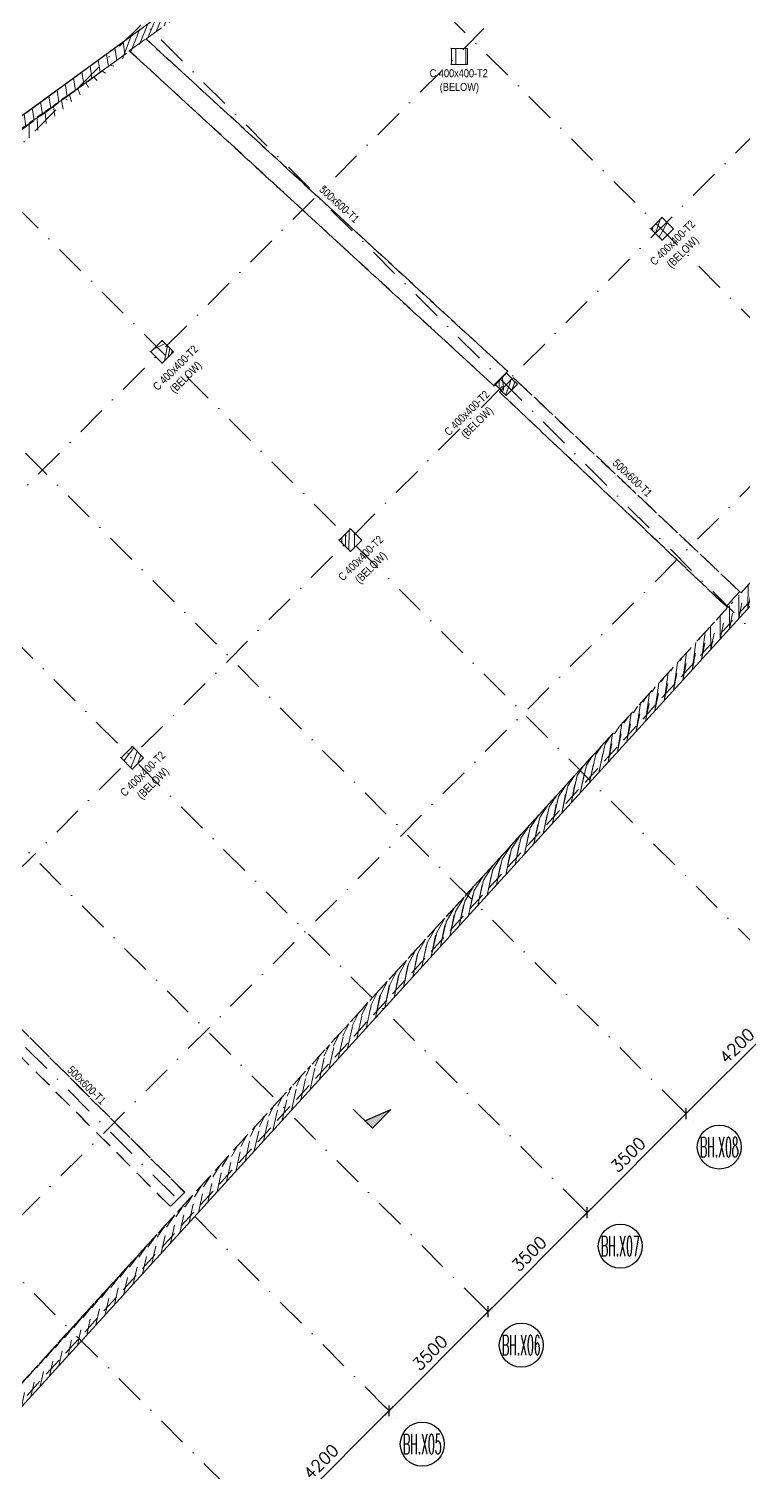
# Model space of a CAD drawing. Extents: x 660761725 to 1323371458, y 2734871439 to 5470067957.
# Drawn here: x 661322603 to 661340457, y 2735172565 to 2735208633 of the extents above; entities that cross this region are included whole.
import ezdxf
from ezdxf.enums import TextEntityAlignment as Align

# ---------------------------------------------------------------- set-up
doc = ezdxf.new("R2010")
doc.units = 0
for name, pattern in [('AXES', [1.95, 1.2, -0.25, 0.25, -0.25]), ('Hidden', [714.375, 476.25, -238.125]), ('sbp_axis_short', [10, 5, -2.5, 0, -2.5])]:
    doc.linetypes.add(name, pattern=pattern)
doc.layers.add('A-DETL', color=5, linetype='Continuous', lineweight=9, true_color=0x0000ff)
for name, color, linetype, lineweight in [('A-FLOR-PATT', 7, 'Continuous', 15), ('A-ROOF', 7, 'Continuous', 15), ('A-WALL', 7, 'Continuous', 15), ('S-BEAM', 7, 'Continuous', 15), ('S-BEAM-IDEN', 2, 'Continuous', 9), ('S-COLS-IDEN', 7, 'Continuous', 9), ('S-GRID', 7, 'Continuous', 9), ('S-GRID-IDEN', 7, 'Continuous', 13)]:
    doc.layers.add(name, color=color, linetype=linetype, lineweight=lineweight)
for name, color, linetype in [('S-AXIS', 20, 'AXES'), ('S-DIMO', 100, 'Continuous'), ('S-SCEL-INDT', 222, 'Continuous')]:
    doc.layers.add(name, color=color, linetype=linetype)
doc.styles.add('Arial Narrow_1', font='ARIALN.TTF', dxfattribs={"height": 199.9999999999998})
doc.styles.add('ROMANS', font='romans.shx')
doc.styles.add('ROMANT', font='romant')
doc.dimstyles.new('S-DIMO-100', dxfattribs={"dimscale": 100, "dimtxt": 3, "dimasz": 2, "dimexe": 1.5, "dimexo": 1.5, "dimgap": 1.5, "dimtad": 1, "dimdec": 0, "dimzin": 12, "dimdsep": 46, "dimtxsty": 'ROMANS', "dimblk": 'ARCHTICK', "dimcen": 0.09, "dimdle": 1.5, "dimclrd": 8, "dimclre": 8, "dimclrt": 4, "dimadec": 0, "dimazin": 3, "dimtfac": 1, "dimtdec": 0, "dimtix": 1, "dimtmove": 1, "dimatfit": 3, "dimfxl": 1, "dimtolj": 1, "dimtzin": 0, "dimarcsym": 0})
pattern_1 = [(74.99999999999999, (0, 0), (-153.3407249233896, 41.08752341002518), [])]

# ---------------------------------------------------------------- blocks, each defined once
blk = doc.blocks.new('_ARCHTICK')
at = {"color": 0, "linetype": 'ByBlock', "const_width": 0.15}
blk.add_lwpolyline([(-0.5, -0.5), (0.5, 0.5)], dxfattribs=at)
blk = doc.blocks.new('*D107')
at = {"layer": 'S-DIMO', "color": 8, "lineweight": -2, "transparency": 16777216}
for p, q in [((662666975.5054024, 2734535824.351418), (662663793.5986494, 2734532642.297144)), ((662666863.2801453, 2734535724.444356), (662666763.3733683, 2734535824.346501)), ((662663893.431664, 2734532754.595875), (662663793.5937319, 2734532854.429178))]:
    blk.add_line(p, q, dxfattribs=at)
at = {"layer": 'S-DIMO', "color": 8, "lineweight": -2, "transparency": 16777216, "xscale": 200, "yscale": 200, "zscale": 200}
for p, rotation in [((662666869.4418441, 2734535718.282943), 45.00132815847456), ((662663899.6622077, 2734532748.36562), 225.0013281584746)]:
    blk.add_blockref('_ARCHTICK', p, dxfattribs=dict(at, rotation=rotation))
at = {"layer": 'S-DIMO', "color": 4, "transparency": 16777216, "insert": (662665172.4150739, 2734534445.451398), "char_height": 300, "width": 199.5440968434552, "attachment_point": 5, "rotation": 45.00132815847457, "style": 'ROMANS'}
blk.add_mtext('\\A1;4200', dxfattribs=at)
blk = doc.blocks.new('*D108')
at = {"layer": 'S-DIMO', "color": 8, "lineweight": -2, "transparency": 16777216}
for p, q in [((662664005.7254373, 2734532854.434425), (662661318.7819568, 2734530167.366371)), ((662663893.431664, 2734532754.595875), (662663793.5934029, 2734532854.429507)), ((662661418.55793, 2734530279.72214), (662661318.7770395, 2734530379.498405))]:
    blk.add_line(p, q, dxfattribs=at)
at = {"layer": 'S-DIMO', "color": 8, "lineweight": -2, "transparency": 16777216, "xscale": 200, "yscale": 200, "zscale": 200}
for p, rotation in [((662663899.6618787, 2734532748.365949), 45.00132815847456), ((662661424.8455154, 2734530273.434847), 225.0013281584746)]:
    blk.add_blockref('_ARCHTICK', p, dxfattribs=dict(at, rotation=rotation))
at = {"layer": 'S-DIMO', "color": 4, "transparency": 16777216, "insert": (662662450.1167449, 2734531723.027515), "char_height": 300, "width": 199.5440968434552, "attachment_point": 5, "rotation": 45.00132815847457, "style": 'ROMANS'}
blk.add_mtext('\\A1;3500', dxfattribs=at)
blk = doc.blocks.new('*D109')
at = {"layer": 'S-DIMO', "color": 8, "lineweight": -2, "transparency": 16777216}
for p, q in [((662661530.908745, 2734530379.503651), (662658843.9652648, 2734527692.435597)), ((662661418.55793, 2734530279.72214), (662661318.7767109, 2734530379.498734)), ((662658943.6841958, 2734527804.848407), (662658843.9603475, 2734527904.567632))]:
    blk.add_line(p, q, dxfattribs=at)
at = {"layer": 'S-DIMO', "color": 8, "lineweight": -2, "transparency": 16777216, "xscale": 200, "yscale": 200, "zscale": 200}
for p, rotation in [((662661424.8451867, 2734530273.435175), 45.00132815847456), ((662658950.0288234, 2734527798.504073), 225.0013281584746)]:
    blk.add_blockref('_ARCHTICK', p, dxfattribs=dict(at, rotation=rotation))
at = {"layer": 'S-DIMO', "color": 4, "transparency": 16777216, "insert": (662659975.300053, 2734529248.096741), "char_height": 300, "width": 199.5440968434552, "attachment_point": 5, "rotation": 45.00132815847457, "style": 'ROMANS'}
blk.add_mtext('\\A1;3500', dxfattribs=at)
blk = doc.blocks.new('*D110')
at = {"layer": 'S-DIMO', "color": 8, "lineweight": -2, "transparency": 16777216}
for p, q in [((662659056.0920541, 2734527904.572876), (662656369.1485739, 2734525217.504823)), ((662658943.6841958, 2734527804.848407), (662658843.96002, 2734527904.567959)), ((662656468.8104615, 2734525329.974672), (662656369.1436564, 2734525429.636857))]:
    blk.add_line(p, q, dxfattribs=at)
at = {"layer": 'S-DIMO', "color": 8, "lineweight": -2, "transparency": 16777216, "xscale": 200, "yscale": 200, "zscale": 200}
for p, rotation in [((662658950.0284958, 2734527798.504401), 45.00132815847456), ((662656475.2121322, 2734525323.573298), 225.0013281584746)]:
    blk.add_blockref('_ARCHTICK', p, dxfattribs=dict(at, rotation=rotation))
at = {"layer": 'S-DIMO', "color": 4, "transparency": 16777216, "insert": (662657500.4833618, 2734526773.165967), "char_height": 300, "width": 199.5440968434552, "attachment_point": 5, "rotation": 45.00132815847457, "style": 'ROMANS'}
blk.add_mtext('\\A1;3500', dxfattribs=at)
blk = doc.blocks.new('*D111')
at = {"layer": 'S-DIMO', "color": 8, "lineweight": -2, "transparency": 16777216}
for p, q in [((662656581.2752955, 2734525429.642169), (662653399.3685427, 2734522247.587895)), ((662656468.8104615, 2734525329.974672), (662656369.1432611, 2734525429.637252)), ((662653498.9619807, 2734522360.126192), (662653399.3636252, 2734522459.71993))]:
    blk.add_line(p, q, dxfattribs=at)
at = {"layer": 'S-DIMO', "color": 8, "lineweight": -2, "transparency": 16777216, "xscale": 200, "yscale": 200, "zscale": 200}
for p, rotation in [((662656475.2117369, 2734525323.573694), 45.00132815847456), ((662653505.432101, 2734522353.656371), 225.0013281584746)]:
    blk.add_blockref('_ARCHTICK', p, dxfattribs=dict(at, rotation=rotation))
at = {"layer": 'S-DIMO', "color": 4, "transparency": 16777216, "insert": (662654778.1849672, 2734524050.74215), "char_height": 300, "width": 199.5440968434552, "attachment_point": 5, "rotation": 45.00132815847457, "style": 'ROMANS'}
blk.add_mtext('\\A1;4200', dxfattribs=at)
blk = doc.blocks.new('*U1142')
at = {"layer": 'S-AXIS', "color": 3, "linetype": 'Continuous'}
blk.add_circle((0, 5.5), 5.5, dxfattribs=at)
at = {"layer": 'S-AXIS', "color": 3, "linetype": 'Continuous', "ltscale": 0.5, "style": 'ROMANT', "width": 0.4, "flags": 8}
blk.add_attdef('A', text='', height=5, dxfattribs=at).set_placement((0, 5.5), align=Align.MIDDLE_CENTER)
blk = doc.blocks.new('*U1141')
at = {"layer": 'S-SCEL-INDT'}
blk.add_line((-1.598034076772778e-05, -9.017526509425661), (-4.236298395894313e-05, 0), dxfattribs=at)
blk.add_lwpolyline([(-1.598034251388655e-05, -9.017526509426535), (-2.729673832266011e-05, -5.517526509764139), (8.74998401881464, -9.017498218424205), (-1.598034251388655e-05, -9.017526509426535)], dxfattribs=at)
blk.add_solid([(8.749984018815223, -9.017498218424496), (-1.598034076772778e-05, -9.017526509423043), (4.374978361036412, -7.267512364094754), (-2.729674239717861e-05, -5.517526509763265)], dxfattribs=at)
blk = doc.blocks.new('I am… Limitless.')
at = {"layer": 'S-SCEL-INDT', "xscale": 75.00000000000088, "yscale": 75.00000000000088, "zscale": 75.00000000000088, "rotation": 44.999843533023}
blk.add_blockref('*U1141', (662368372.2272542, 2734532864.760094), dxfattribs=at)
blk = doc.blocks.new('I am… Atomic.')
at = {"layer": 'A-FLOR-PATT', "transparency": 33554600}
h = blk.add_hatch(dxfattribs=at)
h.set_pattern_fill('ANSI31', color=8, scale=50, angle=30, style=0)
h.set_pattern_definition(pattern_1)
edge = h.paths.add_edge_path()
edge.add_line((662389967.6433319, 2734579123.010657), (662390007.8012236, 2734579503.468677))
edge.add_line((662342114.705975, 2734544592.546931), (662390007.8012234, 2734579503.468677))
edge.add_line((662363195.8073889, 2734559608.047176), (662389967.7690635, 2734579123.040917))
edge.add_line((662362417.6524743, 2734559040.823584), (662363719.8899552, 2734559990.06879))
edge.add_line((662346720.4841449, 2734547598.623516), (662362783.6519626, 2734559307.613063))
edge.add_line((662345821.5310795, 2734546943.346041), (662347578.010761, 2734548223.703842))
edge.add_line((662342292.6126368, 2734544370.997322), (662346307.4227723, 2734547297.529027))
edge.add_line((662325865.2845687, 2734528370.671522), (662342114.6925843, 2734544592.5523))
edge.add_line((662340490.7204528, 2734542572.157625), (662342149.9785906, 2734544228.604904))
edge.add_line((662339422.0417168, 2734541505.28928), (662341320.3495216, 2734543400.381265))
edge.add_line((662336597.6306283, 2734538685.662872), (662340136.8031961, 2734542218.839921))
edge.add_line((662332705.8949801, 2734534800.520002), (662336243.7133716, 2734538332.345168))
edge.add_line((662332253.0745114, 2734534348.466631), (662332782.9359009, 2734534877.430412))
edge.add_line((662326312.3910785, 2734528417.846987), (662332351.9776915, 2734534447.202265))
edge.add_line((662325865.2845687, 2734528370.671522), (662326312.3910785, 2734528417.846987))
h = blk.add_hatch(dxfattribs=at)
h.set_pattern_fill('ANSI31', color=8, scale=50, angle=30, style=0)
h.set_pattern_definition(pattern_1)
edge = h.paths.add_edge_path()
edge.add_line((662389967.6433319, 2734579123.010657), (662390007.8012236, 2734579503.468677))
edge.add_line((662390178.8400514, 2734578972.951882), (662393574.2351673, 2734576558.543434))
edge.add_line((662390389.9110394, 2734578822.862847), (662389967.7690635, 2734579123.040917))
edge.add_line((662401600.1085552, 2734571260.373601), (662390007.8012234, 2734579503.468677))
edge.add_line((662401045.2346829, 2734570742.112331), (662400996.5411683, 2734571280.666277))
edge.add_line((662400996.5411683, 2734571280.666277), (662391834.41239, 2734577795.702194))
edge.add_line((662401631.7932035, 2734570909.939), (662401600.1085552, 2734571260.373601))
edge.add_line((662398386.0115408, 2734568087.393885), (662401045.2346829, 2734570742.112331))
edge.add_line((662378065.801715, 2734545768.423274), (662383150.2610395, 2734551353.010825))
edge.add_line((662383150.2610395, 2734551353.010825), (662388234.7203641, 2734556937.598375))
edge.add_line((662388234.7203641, 2734556937.598375), (662393319.1796887, 2734562522.185926))
edge.add_line((662393319.1796887, 2734562522.185926), (662398403.6390133, 2734568106.773477))
edge.add_line((662377177.0145457, 2734544792.211362), (662378389.7704264, 2734546124.258873))
edge.add_line((662345219.5168241, 2734509691.243385), (662350637.7770958, 2734515642.46591))
edge.add_line((662350637.7770958, 2734515642.46591), (662356056.0373675, 2734521593.688435))
edge.add_line((662356056.0373675, 2734521593.688435), (662361474.2976393, 2734527544.91096))
edge.add_line((662361474.2976393, 2734527544.91096), (662366892.5579109, 2734533496.133485))
edge.add_line((662366892.5579109, 2734533496.133485), (662372310.8181826, 2734539447.35601))
edge.add_line((662372310.8181826, 2734539447.35601), (662377729.0784543, 2734545398.578536))
edge.add_line((662345267.5598451, 2734509156.384884), (662400082.3408674, 2734569362.972085))
edge.add_line((662401418.6805061, 2734570690.601139), (662400941.3227103, 2734570214.051982))
edge.add_line((662400082.3408674, 2734569362.972085), (662401631.7932035, 2734570909.939))
h = blk.add_hatch(dxfattribs=at)
h.set_pattern_fill('ANSI31', color=8, scale=50, angle=30, style=0)
h.set_pattern_definition(pattern_1)
edge = h.paths.add_edge_path()
edge.add_line((662345468.2720397, 2734510142.524049), (662345661.1307589, 2734509588.669044))
edge.add_line((662345219.5168241, 2734509691.243385), (662350637.7770958, 2734515642.46591))
edge.add_line((662350637.7770958, 2734515642.46591), (662356056.0373675, 2734521593.688435))
edge.add_line((662356056.0373675, 2734521593.688435), (662361474.2976393, 2734527544.91096))
edge.add_line((662361474.2976393, 2734527544.91096), (662366892.5579109, 2734533496.133485))
edge.add_line((662366892.5579109, 2734533496.133485), (662372310.8181826, 2734539447.35601))
edge.add_line((662372310.8181826, 2734539447.35601), (662377729.0784543, 2734545398.578536))
edge.add_line((662345267.5598451, 2734509156.384884), (662400082.3408674, 2734569362.972085))
h = blk.add_hatch(dxfattribs=at)
h.set_pattern_fill('ANSI31', color=8, scale=50, angle=30, style=0)
h.set_pattern_definition(pattern_1)
h.paths.add_polyline_path([(662370826.2142216, 2734559369.155134), (662370825.8831962, 2734558969.219843), (662371225.4797841, 2734558969.211851), (662371225.8108094, 2734559369.147142)])
h = blk.add_hatch(dxfattribs=at)
h.set_pattern_fill('ANSI31', color=8, scale=50, angle=30, style=0)
h.set_pattern_definition(pattern_1)
h.paths.add_polyline_path([(662376092.5556102, 2734554579.207211), (662376375.3471375, 2734554861.998516), (662376093.0237507, 2734555144.801123), (662375810.2322234, 2734554862.009818)])
h = blk.add_hatch(dxfattribs=at)
h.set_pattern_fill('ANSI31', color=8, scale=50, angle=30, style=0)
h.set_pattern_definition(pattern_1)
h.paths.add_polyline_path([(662363593.6963315, 2734551507.392899), (662363876.4878588, 2734551790.184204), (662363594.164472, 2734552072.986812), (662363311.3729447, 2734551790.195507)])
h = blk.add_hatch(dxfattribs=at)
h.set_pattern_fill('ANSI31', color=8, scale=50, angle=30, style=0)
h.set_pattern_definition(pattern_1)
edge = h.paths.add_edge_path()
edge.add_line((662371926.8533133, 2734550966.182778), (662372065.7639297, 2734550827.036373))
edge.add_line((662372474.407901, 2734550978.925), (662372338.192333, 2734551115.137327))
edge.add_line((662372191.5936273, 2734550696.142808), (662372474.407901, 2734550978.925))
edge.add_line((662372063.3210325, 2734550824.412352), (662372191.5936273, 2734550696.142808))
edge.add_line((662372340.6352302, 2734551117.761348), (662372200.1315907, 2734551258.503481))
edge.add_line((662372191.2792495, 2734551262.050243), (662371908.4532987, 2734550979.27273))
edge.add_line((662371908.4532987, 2734550979.27273), (662371924.2957666, 2734550963.430622))
edge.add_line((662372195.093523, 2734551258.236056), (662372191.2792495, 2734551262.050243))
edge.add_line((662372196.6414944, 2734551259.901816), (662372200.1315907, 2734551258.503481))
h = blk.add_hatch(dxfattribs=at)
h.set_pattern_fill('ANSI31', color=8, scale=50, angle=30, style=0)
h.set_pattern_definition(pattern_1)
h.paths.add_polyline_path([(662368018.2940872, 2734547083.271142), (662368300.617474, 2734546800.468535), (662368583.4090011, 2734547083.25984), (662368301.0856143, 2734547366.062447)])
h = blk.add_hatch(dxfattribs=at)
h.set_pattern_fill('ANSI31', color=8, scale=50, angle=30, style=0)
h.set_pattern_definition(pattern_1)
h.paths.add_polyline_path([(662362567.9684874, 2734541642.178336), (662362850.2918742, 2734541359.375729), (662363133.0834014, 2734541642.167034), (662362850.7600147, 2734541924.969641)])
at = {"layer": 'S-BEAM', "lineweight": 5}
blk.add_hatch(color=8, dxfattribs=at).paths.add_polyline_path([(662371899.9704006, 2734550943.067712), (662371903.0676237, 2734550940.222703), (662372018.2211616, 2734551065.585221), (662372015.1426367, 2734551068.450587)])
at = {"layer": 'A-DETL', "color": 8, "linetype": 'Hidden', "lineweight": 9}
for p, q in [((662363195.8073889, 2734559608.047176), (662389967.7690635, 2734579123.040917)), ((662399013.4511831, 2734568320.204953), (662345232.817815, 2734509249.488402)), ((662346720.4841449, 2734547598.623516), (662362783.6519626, 2734559307.613063)), ((662362774.8606566, 2734559311.135371), (662363186.6305295, 2734559611.723959)), ((662362783.6519626, 2734559307.613063), (662362774.8606566, 2734559311.135371)), ((662362774.8606566, 2734559311.135371), (662371896.0618048, 2734550932.693568)), ((662371898.3623265, 2734550935.165932), (662362783.6519626, 2734559307.613063)), ((662363186.6305295, 2734559611.723959), (662363195.8073889, 2734559608.047176)), ((662372234.2539611, 2734551300.868278), (662363186.6305295, 2734559611.723959)), ((662363195.8073889, 2734559608.047176), (662372236.6545292, 2734551303.448162)), ((662370805.2642705, 2734559377.548901), (662370826.2142216, 2734559369.155134)), ((662370826.2142216, 2734559369.155134), (662370825.8831962, 2734558969.219843)), ((662371225.8108094, 2734559369.147142), (662370826.2142216, 2734559369.155134)), ((662371205.6680832, 2734559377.217488), (662371225.6871084, 2734559369.196704)), ((662371225.4797841, 2734558969.211851), (662371225.8108094, 2734559369.147142)), ((662370805.2562692, 2734558977.484188), (662370825.8831962, 2734558969.219843)), ((662370825.8831962, 2734558969.219843), (662371225.4797841, 2734558969.211851)), ((662371225.3560832, 2734558969.261413), (662371205.660082, 2734558977.152775)), ((662376093.0237507, 2734555144.801123), (662375810.2322234, 2734554862.009818)), ((662376072.4154742, 2734555153.057996), (662376093.0237507, 2734555144.801123)), ((662376375.3471375, 2734554861.998516), (662376093.0237507, 2734555144.801123)), ((662375789.2815652, 2734554870.403869), (662375810.2322234, 2734554862.009818)), ((662375810.2322234, 2734554862.009818), (662376092.5556102, 2734554579.207211)), ((662376072.4041587, 2734554587.281053), (662376092.4388983, 2734554579.253973)), ((662376092.5556102, 2734554579.207211), (662376375.3471375, 2734554861.998516)), ((662376375.2304256, 2734554862.045278), (662376355.5380677, 2734554869.93518)), ((662363594.164472, 2734552072.986812), (662363311.3729447, 2734551790.195507)), ((662363573.5539196, 2734552081.244596), (662363594.164472, 2734552072.986812)), ((662363876.4878588, 2734551790.184204), (662363594.164472, 2734552072.986812)), ((662363290.4200107, 2734551798.590469), (662363311.3729447, 2734551790.195507)), ((662363311.3729447, 2734551790.195507), (662363593.6963315, 2734551507.392899)), ((662363593.6963315, 2734551507.392899), (662363876.4878588, 2734551790.184204)), ((662363876.3711469, 2734551790.230966), (662363856.6765131, 2734551798.12178)), ((662363573.5426041, 2734551515.467653), (662363593.5796198, 2734551507.439661)), ((662371896.3878713, 2734550984.106842), (662371908.4532987, 2734550979.27273)), ((662372191.2792495, 2734551262.050243), (662371908.4532987, 2734550979.27273)), ((662371908.4532987, 2734550979.27273), (662371924.2957666, 2734550963.430622)), ((662372236.6545292, 2734551303.448162), (662372018.2032822, 2734551065.630939)), ((662372028.8346336, 2734550787.97891), (662372372.3963819, 2734551151.358075)), ((662372200.1315907, 2734551258.503481), (662372142.4836847, 2734551200.85562)), ((662372179.5217801, 2734551266.760969), (662372191.2792495, 2734551262.050243)), ((662372195.093523, 2734551258.236056), (662372191.2792495, 2734551262.050243)), ((662372191.5936273, 2734550696.142808), (662372474.407901, 2734550978.925)), ((662372196.6414944, 2734551259.901816), (662372200.1315907, 2734551258.503481)), ((662372340.6352302, 2734551117.761348), (662372200.1315907, 2734551258.503481)), ((662372234.2539611, 2734551300.868278), (662372236.6545292, 2734551303.448162)), ((662372474.407901, 2734550978.925), (662372338.192333, 2734551115.137327)), ((662372372.3963819, 2734551151.358075), (662372369.9076654, 2734551148.681896)), ((662378030.5586636, 2734545796.742826), (662372369.9076654, 2734551148.681896)), ((662372372.3963819, 2734551151.358075), (662378065.801715, 2734545768.423274)), ((662372474.407901, 2734550978.925), (662372462.6443737, 2734550983.638153)), ((662371898.3623265, 2734550935.165932), (662371896.0618048, 2734550932.693568)), ((662371896.1512362, 2734550932.790927), (662371898.316561, 2734550935.14822)), ((662371903.0206445, 2734550940.237216), (662371898.3623265, 2734550935.165932)), ((662371926.8533133, 2734550966.182778), (662372065.7639297, 2734550827.036373)), ((662372026.4536644, 2734550785.418594), (662372028.8346336, 2734550787.97891)), ((662372028.8286595, 2734550787.930572), (662372026.4536644, 2734550785.418594)), ((662372026.4536644, 2734550785.418594), (662377695.3699126, 2734545425.665033)), ((662377729.0784543, 2734545398.578536), (662372028.8346336, 2734550787.97891)), ((662372063.3210325, 2734550824.412352), (662372191.5936273, 2734550696.142808)), ((662372179.5104647, 2734550700.984025), (662372191.5936273, 2734550696.142808)), ((662368301.0856143, 2734547366.062447), (662368018.2940872, 2734547083.271142)), ((662368280.4742672, 2734547374.32055), (662368301.0856143, 2734547366.062447)), ((662368583.4090011, 2734547083.25984), (662368301.0856143, 2734547366.062447)), ((662367997.3403584, 2734547091.666423), (662368018.2940872, 2734547083.271142)), ((662368018.2940872, 2734547083.271142), (662368300.617474, 2734546800.468535)), ((662368300.617474, 2734546800.468535), (662368583.4090011, 2734547083.25984)), ((662368583.2922894, 2734547083.306602), (662368563.5968608, 2734547091.197734)), ((662368280.4629518, 2734546808.543607), (662368300.5007621, 2734546800.515296)), ((662364156.989607, 2734530781.92594), (662352854.1594731, 2734542085.231205)), ((662352856.9098378, 2734542087.986068), (662364159.7371086, 2734530784.677935)), ((662362547.0126108, 2734541650.574477), (662362567.9684874, 2734541642.178336)), ((662362850.7600147, 2734541924.969641), (662362567.9684874, 2734541642.178336)), ((662362567.9684874, 2734541642.178336), (662362850.2918742, 2734541359.375729)), ((662362830.1465198, 2734541933.228604), (662362850.7600147, 2734541924.969641)), ((662362850.2918742, 2734541359.375729), (662363133.0834014, 2734541642.167034)), ((662363133.0834014, 2734541642.167034), (662362850.7600147, 2734541924.969641)), ((662363132.9666896, 2734541642.213795), (662363113.2691132, 2734541650.105788)), ((662362830.1352042, 2734541367.451661), (662362850.1751623, 2734541359.42249)), ((662363803.4928061, 2734530428.444213), (662357906.7160728, 2734536325.468826)), ((662357915.4686385, 2734536321.962039), (662363806.1121893, 2734530431.06788)), ((662364159.7371086, 2734530784.677935), (662363806.1121893, 2734530431.06788)), ((662364156.989607, 2734530781.92594), (662364159.7371086, 2734530784.677935)), ((662363806.1121893, 2734530431.06788), (662363803.4928061, 2734530428.444213)), ((662363804.2896813, 2734530429.241055), (662363806.0797445, 2734530431.031041))]:
    blk.add_line(p, q, dxfattribs=at)
at = {"layer": 'A-DETL', "color": 8, "linetype": 'Hidden', "lineweight": 9, "flags": 128}
for points in [[(662378065.801715, 2734545768.423274), (662383150.2610395, 2734551353.010825), (662388234.7203641, 2734556937.598375), (662393319.1796887, 2734562522.185926), (662398403.6390133, 2734568106.773477)], [(662378030.5586636, 2734545796.742826), (662377982.6745564, 2734545743.731713), (662377934.790449, 2734545690.7206), (662377886.9063418, 2734545637.709486), (662377839.0222344, 2734545584.698373), (662377791.1381272, 2734545531.68726), (662377743.2540199, 2734545478.676146), (662377695.3699126, 2734545425.665033)], [(662378065.801715, 2734545768.423274), (662378054.0540313, 2734545777.863125), (662378042.3063474, 2734545787.302976), (662378030.5586636, 2734545796.742826)], [(662345219.5168241, 2734509691.243385), (662350637.7770958, 2734515642.46591), (662356056.0373675, 2734521593.688435), (662361474.2976393, 2734527544.91096), (662366892.5579109, 2734533496.133485), (662372310.8181826, 2734539447.35601), (662377729.0784543, 2734545398.578536)], [(662377695.3699126, 2734545425.665033), (662377706.6060932, 2734545416.6362), (662377717.8422737, 2734545407.607368), (662377729.0784543, 2734545398.578536)]]:
    blk.add_lwpolyline(points, dxfattribs=at)
at = {"layer": 'A-ROOF', "color": 8, "lineweight": 13}
for p, q in [((662389680.6962347, 2734579264.969228), (662342118.9841868, 2734544586.677794)), ((662345267.5598451, 2734509156.384884), (662400082.3408674, 2734569362.972085))]:
    blk.add_line(p, q, dxfattribs=at)
at = {"layer": 'A-WALL', "color": 8, "lineweight": 13}
blk.add_line((662342114.705975, 2734544592.546931), (662390007.8012234, 2734579503.468677), dxfattribs=at)
at = {"layer": 'S-BEAM', "color": 8, "lineweight": 13}
for p, q in [((662372015.1426367, 2734551068.450587), (662371899.9704006, 2734550943.067712)), ((662371903.0676237, 2734550940.222703), (662372018.2211616, 2734551065.585221)), ((662372018.2211616, 2734551065.585221), (662372015.1426367, 2734551068.450587)), ((662371903.0335582, 2734550940.186093), (662371899.9363295, 2734550943.031096)), ((662371903.0676237, 2734550940.222703), (662371899.9704006, 2734550943.067712))]:
    blk.add_line(p, q, dxfattribs=at)
at = {"layer": 'S-BEAM-IDEN', "color": 8, "attachment_point": 1, "style": 'Arial Narrow_1'}
for insert, char_height, width, rotation in [((662367641.6067947, 2734555967.258139), 199.9999999999998, 1539.239999999998, 317.4325986719592), ((662374974.9249395, 2734549129.078041), 199.9999999999999, 1539.239999999999, 316.6069394098365), ((662361347.7209812, 2734533966.641987), 199.9999999999998, 1539.239999999998, 314.9987998853191)]:
    blk.add_mtext('500x600-T1', dxfattribs=dict(at, insert=insert, char_height=char_height, width=width, rotation=rotation))
at = {"layer": 'S-COLS-IDEN', "color": 8, "char_height": 199.9999999999998, "attachment_point": 1, "style": 'Arial Narrow_1'}
for s, insert, width in [('C 400x400-T2', (662370283.371943, 2734558852.742014), 1819.830624999998), ('(BELOW)', (662370534.7261096, 2734558508.78368), 1218.564999999999)]:
    blk.add_mtext(s, dxfattribs=dict(at, insert=insert, width=width))
at = {"layer": 'S-COLS-IDEN', "color": 8, "char_height": 199.9999999999998, "attachment_point": 1, "rotation": 44.99999999999995, "style": 'Arial Narrow_1'}
for s, insert, width in [('C 400x400-T2', (662375766.4355506, 2734554072.79057), 1819.830624999998), ('(BELOW)', (662376187.3850563, 2734554007.309536), 1218.564999999999), ('C 400x400-T2', (662363343.8523184, 2734550947.511576), 1819.830624999998), ('(BELOW)', (662363764.801824, 2734550882.030542), 1218.564999999999), ('C 400x400-T2', (662370625.8973659, 2734549815.668537), 1819.830624999998), ('(BELOW)', (662371046.8468715, 2734549750.187503), 1218.564999999999), ('C 400x400-T2', (662367973.1445948, 2734546189.936835), 1819.830624999998), ('(BELOW)', (662368394.0941005, 2734546124.455801), 1218.564999999999), ('C 400x400-T2', (662362523.9948907, 2734540800.585989), 1819.830624999998), ('(BELOW)', (662362944.9443963, 2734540735.104955), 1218.564999999999)]:
    blk.add_mtext(s, dxfattribs=dict(at, insert=insert, width=width))
blk = doc.blocks.new('I am… All Range.')
at = {"layer": 'S-GRID', "color": 8, "linetype": 'sbp_axis_short', "lineweight": 13, "ltscale": 150}
for p, q in [((662613679.1571203, 2734523360.248725), (662679782.7279356, 2734589463.81954)), ((662618010.1861551, 2734519029.21969), (662684113.7569702, 2734585132.790505)), ((662622712.44625, 2734514326.959595), (662688816.0170653, 2734580430.53041)), ((662627061.1529542, 2734509978.252891), (662693164.7237693, 2734576081.823706)), ((662652549.4973798, 2734565594.860479), (662675093.4908426, 2734543051.956323)), ((662638694.7375193, 2734563892.988339), (662667314.0845935, 2734535273.641264)), ((662648660.6112016, 2734561705.974301), (662671204.6017749, 2734539163.067255)), ((662635724.8890384, 2734560923.139858), (662664344.2237372, 2734532303.805159)), ((662633250.0153042, 2734558448.266124), (662661869.4970862, 2734529828.784341)), ((662630775.1415697, 2734555973.392389), (662659394.7554803, 2734527353.778479)), ((662628300.2678357, 2734553498.518655), (662656919.881746, 2734524878.904745)), ((662625330.4193549, 2734550528.670175), (662653950.0332651, 2734521909.056264))]:
    blk.add_line(p, q, dxfattribs=at)
at = {"layer": 'S-GRID-IDEN', "color": 9}
ref = blk.add_blockref('*U1142', (662664733.1403254, 2734531364.904288), dxfattribs=dict(at, xscale=100.0000000000075, yscale=100, zscale=100.0000000000028, rotation=359.9999999381469))
ref.add_attrib('A', 'BH.X08', dxfattribs={"layer": 'S-AXIS', "color": 3, "linetype": 'Continuous', "ltscale": 0.5, "height": 499.9999999999999, "rotation": 359.9999999381469, "style": 'ROMANT', "width": 0.4000000000000299}).set_placement((662664733.140326, 2734531914.904288), align=Align.MIDDLE_CENTER)
ref = blk.add_blockref('*U1142', (662662258.4136744, 2734528889.883471), dxfattribs=dict(at, xscale=100.0000000000075, yscale=100, zscale=100.0000000000028, rotation=359.9999999381469))
ref.add_attrib('A', 'BH.X07', dxfattribs={"layer": 'S-AXIS', "color": 3, "linetype": 'Continuous', "ltscale": 0.5, "height": 499.9999999999999, "rotation": 359.9999999381469, "style": 'ROMANT', "width": 0.4000000000000299}).set_placement((662662258.413675, 2734529439.883471), align=Align.MIDDLE_CENTER)
ref = blk.add_blockref('*U1142', (662659783.6720685, 2734526414.877609), dxfattribs=dict(at, xscale=100.0000000000075, yscale=100, zscale=100.0000000000028, rotation=359.9999999381469))
ref.add_attrib('A', 'BH.X06', dxfattribs={"layer": 'S-AXIS', "color": 3, "linetype": 'Continuous', "ltscale": 0.5, "height": 499.9999999999999, "rotation": 359.9999999381469, "style": 'ROMANT', "width": 0.4000000000000299}).set_placement((662659783.6720691, 2734526964.877608), align=Align.MIDDLE_CENTER)
ref = blk.add_blockref('*U1142', (662657308.7983342, 2734523940.003874), dxfattribs=dict(at, xscale=100.0000000000075, yscale=100, zscale=100.0000000000028, rotation=359.9999999381469))
ref.add_attrib('A', 'BH.X05', dxfattribs={"layer": 'S-AXIS', "color": 3, "linetype": 'Continuous', "ltscale": 0.5, "height": 499.9999999999999, "rotation": 359.9999999381469, "style": 'ROMANT', "width": 0.4000000000000299}).set_placement((662657308.7983348, 2734524490.003874), align=Align.MIDDLE_CENTER)
at = {"layer": 'S-DIMO', "color": 3}
for base, p1, p2, picture, middle in [((662663899.6622077, 2734532748.36562), (662666969.3486209, 2734535618.380797), (662663999.5001398, 2734532648.532316), '*D107', (662665172.4150739, 2734534445.451398)), ((662661424.8455154, 2734530273.434847), (662663999.5001398, 2734532648.532316), (662661524.6264057, 2734530173.658582), '*D108', (662662450.1167449, 2734531723.027515)), ((662658950.0288234, 2734527798.504073), (662661524.6264057, 2734530173.658582), (662659049.7526716, 2734527698.784848), '*D109', (662659975.300053, 2734529248.096741)), ((662656475.2121322, 2734525323.573298), (662659049.7526716, 2734527698.784848), (662656574.8789375, 2734525223.911114), '*D110', (662657500.4833618, 2734526773.165967)), ((662653505.432101, 2734522353.656371), (662656574.8789375, 2734525223.911114), (662653605.0304564, 2734522254.062633), '*D111', (662654778.1849672, 2734524050.74215))]:
    dim = blk.add_linear_dim(base=base, p1=p1, p2=p2, angle=45.00132815847456, dimstyle='S-DIMO-100', dxfattribs=at)
    dim.commit()
    dim.dimension.update_dxf_attribs({"geometry": picture, "text_midpoint": middle})

msp = doc.modelspace()

# ---------------------------------------------------------------- block references
at = {"layer": 'S-AXIS'}
for name, p in [('I am… All Range.', (-1324871.764261603, 648773.0851540565)), ('I am… Atomic.', (-1037661.144730687, 648773.0851540565)), ('I am… Limitless.', (-1037661.144730687, 648773.0851540565))]:
    msp.add_blockref(name, p, dxfattribs=at)

doc.saveas('drawing.dxf')
